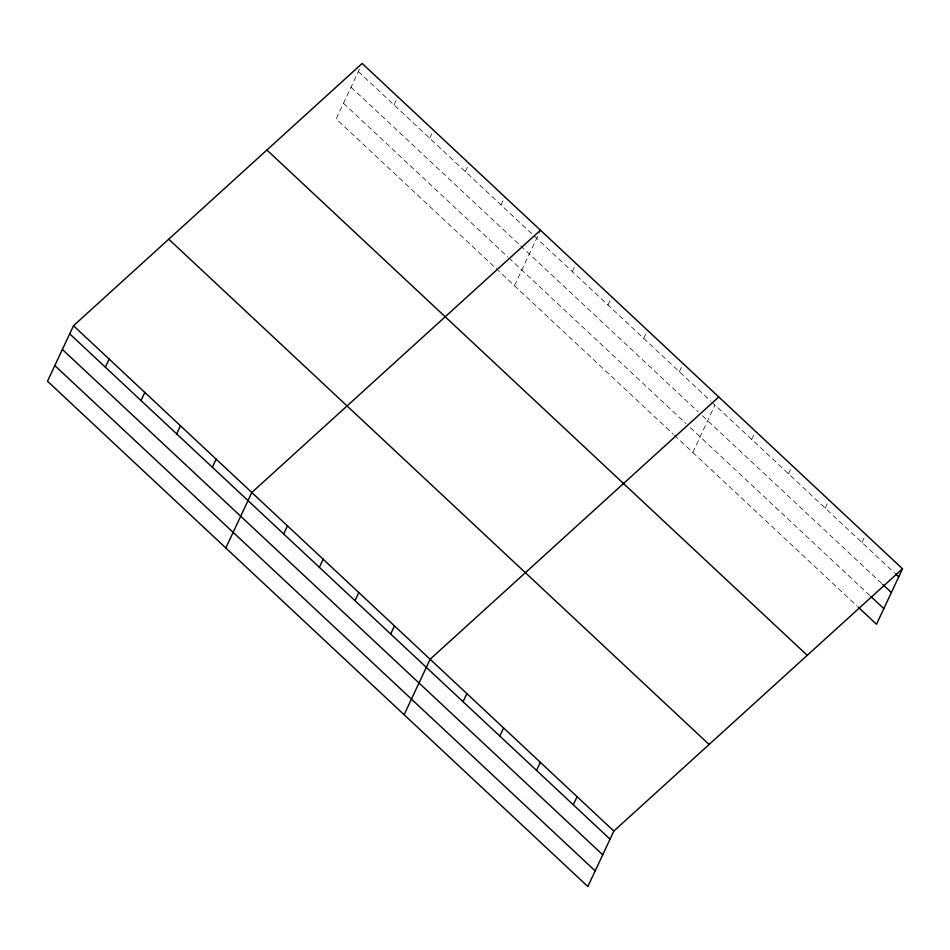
<?xml version="1.0" encoding="UTF-8"?>
<svg xmlns="http://www.w3.org/2000/svg" width="950" height="950" viewBox="0 0 950 950"><rect width="100%" height="100%" fill="white"/><g stroke="black" fill="none" stroke-linecap="round" stroke-linejoin="round"><path stroke-width="0.71" stroke-dasharray="4.75 3.56" d="M359.444 69.243L336.157 118.94L495.021 267.508M394.024 104.904L397.812 96.805M429.685 138.261L433.473 130.162M465.346 171.606L469.134 163.507M501.006 204.963L504.806 196.864M514.472 285.701L539.921 231.373M572.339 271.664L576.128 263.566M608 305.009L611.788 296.911M643.661 338.366L647.449 330.267M679.321 371.711L683.121 363.613M692.788 452.449L714.982 405.068M751.735 439.423L755.523 431.324M788.476 473.789L792.264 465.69M825.217 508.155L829.018 500.056M861.959 542.509L865.759 534.411M358.352 71.547L710.659 401.019M711.74 402.028L894.389 572.826M351.025 87.186L519.614 244.851M520.695 245.86L697.941 411.611M702.264 415.649L881.659 583.419M343.484 103.301L507.751 256.916M508.832 257.925L686.066 423.676M690.389 427.714L869.784 595.484M496.102 268.517L673.336 434.257M674.417 435.266L857.054 606.064"/><path stroke-width="1.43" d="M73.494 325.743L47.5 381.223L587.848 886.54L613.842 831.06L902.5 568.777L362.152 63.46L73.494 325.743L613.842 831.06M105.355 367.187L109.155 359.088M141.028 400.544L144.816 392.445M176.688 433.889L180.476 425.79M212.349 467.246L216.149 459.147M225.815 547.984L251.809 492.492L540.467 230.209M283.682 533.947L287.47 525.849M319.343 567.293L323.131 559.194M355.003 600.649L358.791 592.551M390.664 633.994L394.464 625.896M404.13 714.732L430.124 659.252L718.782 396.969M463.077 701.706L466.866 693.619M499.819 736.072L503.607 727.973M536.56 770.438L540.348 762.339M573.301 804.793L577.101 796.694M902.5 568.777L876.506 624.257L858.135 607.074M895.47 573.847L898.712 576.876M882.74 584.428L891.385 592.515M870.865 596.493L883.832 608.617M266.891 150.005L807.239 655.334M168.744 239.186L709.104 744.503M69.694 333.842L610.043 839.159M62.368 349.469L602.727 854.798M54.827 365.584L595.175 870.913"/></g></svg>
